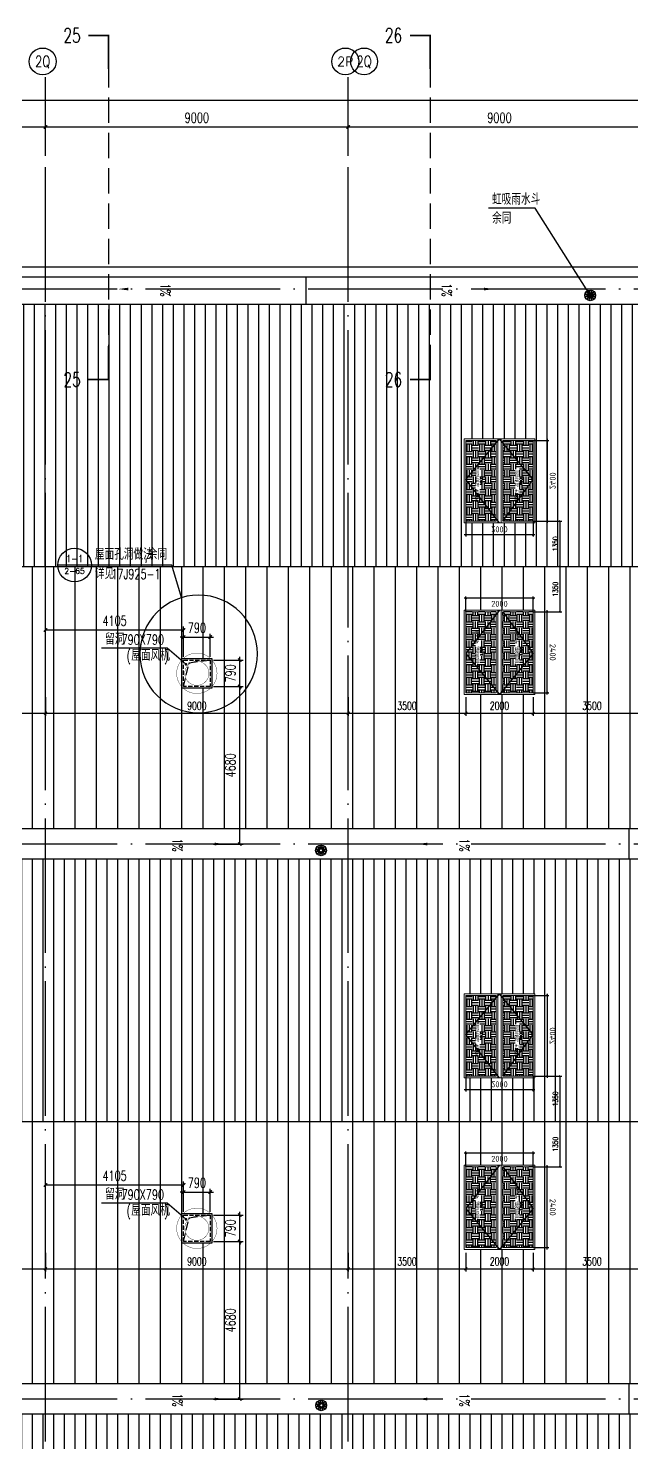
# Model space of a CAD drawing. Extents: x -1313754 to 847533, y 489853 to 941203.
# Drawn here: x 244633 to 262578, y 688271 to 730322 of the extents above; entities that cross this region are included whole.
import ezdxf
from ezdxf.enums import TextEntityAlignment as Align

# ---------------------------------------------------------------- set-up
doc = ezdxf.new("R2010")
doc.units = 0
doc.header["$LTSCALE"] = 1000
doc.header["$MEASUREMENT"] = 0
for name, pattern in [('DASH', [0.35, 0.25, -0.1]), ('DOTE', [2.42, 2, -0.2, 0.02, -0.2]), ('HIDDEN', [9.525, 6.35, -3.175])]:
    doc.linetypes.add(name, pattern=pattern)
doc.layers.get('Defpoints').update_dxf_attribs({"color": 210})
for name, color, linetype in [('A-AXIS-D', 1, 'Continuous'), ('A-AXIS-DOTE', 14, 'DOTE'), ('A-AXIS-DP', 126, 'Continuous'), ('A-AXIS-SYMB', 3, 'Continuous'), ('A-DRAIN', 142, 'Continuous'), ('A-HATCH-2', 251, 'Continuous'), ('A-LIN-V', 9, 'Continuous'), ('A-SFCE', 30, 'Continuous'), ('A-WINDOW', 140, 'Continuous'), ('AS-COLN', 6, 'Continuous'), ('AS-WALL', 40, 'Continuous'), ('AS-结构边线层', 200, 'Continuous'), ('DIM_SYMB', 3, 'Continuous'), ('PUB_TEXT', 7, 'Continuous'), ('SPACE', 7, 'Continuous'), ('SPACE_HATCH', 8, 'Continuous'), ('参考线', 8, 'Continuous'), ('外框', 1, 'HIDDEN'), ('暖通', 7, 'Continuous'), ('虹吸雨水斗', 6, 'Continuous')]:
    doc.layers.add(name, color=color, linetype=linetype)
doc.layers.add('A-加建区域', color=47, linetype='Continuous', plot=False)
doc.layers.add('成型线', color=3, linetype='Continuous', lineweight=18)
doc.styles.add('_TCH_AXIS', font='COMPLEX', dxfattribs={"bigfont": 'GBCBIG'})
doc.styles.add('_TCH_DIM', font='SIMPLEX', dxfattribs={"bigfont": 'GBCBIG'})
doc.styles.add('_TCH_DIM_T3', font='SIMPLEX', dxfattribs={"width": 0.705882, "bigfont": 'GBCBIG'})
doc.styles.add('_TCH_LABEL', font='COMPLEX', dxfattribs={"bigfont": 'GBCBIG'})
doc.styles.add('_TCH_SPACE', font='SIMPLEX', dxfattribs={"height": 5, "bigfont": 'GBCBIG'})
doc.styles.get("Standard").update_dxf_attribs({"font": 'gbenor.shx', "bigfont": 'gbcbig.shx'})
doc.dimstyles.new('_TCH_ARCH&&100', dxfattribs={"dimtxt": 297.5, "dimasz": 100, "dimexe": 100, "dimexo": 100, "dimgap": 126.25, "dimtad": 1, "dimdec": 0, "dimzin": 0, "dimdsep": 46, "dimtxsty": '_TCH_DIM_T3', "dimblk": 'ARCHTICK', "dimcen": 0.09, "dimclrt": 7, "dimazin": 2, "dimtfac": 1, "dimtdec": 0, "dimtix": 1, "dimtmove": 2, "dimatfit": 3, "dimfxl": 0, "dimtolj": 1, "dimtzin": 0, "dimarcsym": 0})
doc.dimstyles.new('_TCH_ARCH&&50', dxfattribs={"dimtxt": 148.75, "dimasz": 50, "dimexe": 50, "dimexo": 50, "dimgap": 63.125, "dimtad": 1, "dimdec": 0, "dimzin": 0, "dimdsep": 46, "dimtxsty": '_TCH_DIM_T3', "dimblk": 'ARCHTICK', "dimcen": 0.09, "dimclrt": 7, "dimazin": 2, "dimtfac": 1, "dimtdec": 0, "dimtix": 1, "dimtmove": 2, "dimatfit": 3, "dimfxl": 0, "dimtolj": 1, "dimtzin": 0, "dimarcsym": 0})
doc.dimstyles.new('_TCH_ARCH&&80', dxfattribs={"dimtxt": 238, "dimasz": 80, "dimexe": 80, "dimexo": 80, "dimgap": 101, "dimtad": 1, "dimdec": 0, "dimzin": 0, "dimdsep": 46, "dimtxsty": '_TCH_DIM_T3', "dimblk": 'ARCHTICK', "dimcen": 0.09, "dimclrt": 7, "dimazin": 2, "dimtfac": 1, "dimtdec": 0, "dimtix": 1, "dimtmove": 2, "dimatfit": 3, "dimfxl": 0, "dimtolj": 1, "dimtzin": 0, "dimarcsym": 0})
pattern_1 = [(90, (-500100, 0), (-317.5, 0), [])]
pattern_2 = [(90, (-500100, 0), (-635, 0), [])]
pattern_3 = [(0, (0, 0), (187.5, 187.5), [187.5, -187.5]), (0, (0, 70.31), (187.5, 187.5), [187.5, -187.5]), (0, (0, 140.62), (187.5, 187.5), [187.5, -187.5]), (90, (23.44, 164.06), (-187.5, 187.5), [187.5, -187.5]), (90, (93.75, 164.06), (-187.5, 187.5), [187.5, -187.5]), (90, (164.06, 164.06), (-187.5, 187.5), [187.5, -187.5])]

# ---------------------------------------------------------------- blocks, each defined once
blk = doc.blocks.new('rrrrrrrrrrrrrrrrrrrrr')
at = {"layer": 'A-HATCH-2'}
h = blk.add_hatch(dxfattribs=at)
h.set_pattern_fill('ANSI31', color=256, scale=200, angle=45)
h.set_pattern_definition([(90, (-494320.1, 120240.46), (-317.5, 2e-14), [])])
h.paths.add_polyline_path([(-266220, 714320), (-133684.3, 714320), (-128454.2, 714320), (-128454.2, 722120), (-263984.6, 722120), (-266514.8, 714320), (-262540, 714320)])
h = blk.add_hatch(dxfattribs=at)
h.set_pattern_fill('ANSI31', color=256, scale=400, angle=45)
h.set_pattern_definition(pattern_2)
h.paths.add_polyline_path([(-266220, 714320), (-133684.3, 714320), (-128454.2, 714320), (-128454.2, 706520), (-269045, 706520), (-266514.8, 714320), (-262540, 714320)])
h = blk.add_hatch(dxfattribs=at)
h.set_pattern_fill('ANSI31', color=256, scale=200, angle=45)
h.set_pattern_definition(pattern_1)
h.paths.add_polyline_path([(-266220, 697820), (-133684.3, 697820), (-128454.2, 697820), (-128454.2, 705620), (-269337, 705620), (-271867.2, 697820), (-262540, 697820)])
h = blk.add_hatch(dxfattribs=at)
h.set_pattern_fill('ANSI31', color=256, scale=400, angle=45)
h.set_pattern_definition(pattern_2)
h.paths.add_polyline_path([(-266220, 697820), (-133684.3, 697820), (-128454.2, 697820), (-128454.2, 690020), (-274397.4, 690020), (-271867.2, 697820), (-262540, 697820)])
h = blk.add_hatch(dxfattribs=at)
h.set_pattern_fill('ANSI31', color=256, scale=200, angle=45)
h.set_pattern_definition(pattern_1)
h.paths.add_polyline_path([(-266220, 681320), (-133684.3, 681320), (-128454.2, 681320), (-128454.2, 689120), (-274689.3, 689120), (-277219.5, 681320), (-262540, 681320)])
at = {"layer": 'A-LIN-V'}
for points in [[(-128454.2, 706520), (-269045, 706520), (-263984.6, 722120), (-128454.2, 722120)], [(-128454.2, 705620), (-269337, 705620), (-274397.4, 690020)], [(-128454.2, 690020), (-274397.4, 690020)], [(-128454.2, 689120), (-274689.3, 689120)]]:
    blk.add_lwpolyline(points, dxfattribs=at)
at = {"layer": 'A-SFCE'}
for points in [[(-285554.2, 654570), (-286154.2, 654570), (-286154.2, 639420), (-128154.2, 639420), (-128154.2, 639420), (-128154.2, 723220), (-264679.1, 723220), (-286154.2, 657017.5), (-286154.2, 656070)], [(-285854.2, 654270), (-285854.2, 639720), (-128454.2, 639720), (-128454.2, 722920), (-264461, 722920), (-285854.2, 656970), (-285854.2, 656370)], [(-267250.7, 714320), (-128454.2, 714320)], [(-272605, 697820), (-128454.2, 697820)]]:
    blk.add_lwpolyline(points, dxfattribs=at)
blk = doc.blocks.new('_ArchTick')
at = {"color": 0, "linetype": 'ByBlock', "const_width": 0.4}
blk.add_lwpolyline([(-0.5, -0.5), (0.5, 0.5)], dxfattribs=at)
blk = doc.blocks.new('44')
at = {"layer": 'A-AXIS-DP', "color": 1}
for p, q in [((280302, 745270), (280302, 747370)), ((277446, 744900), (279946, 744900))]:
    blk.add_line(p, q, dxfattribs=at)
for p, xscale, yscale, zscale, rotation in [((280302, 747320), -50.00000000000003, 50.00000000000003, 50.00000000000001, 270), ((280302, 745320), -50.00000000000001, 50.00000000000001, 50.00000000000001, 90), ((279896, 744900), -50, 50, 50, 180)]:
    blk.add_blockref('_ArchTick', p, dxfattribs=dict(at, xscale=xscale, yscale=yscale, zscale=zscale, rotation=rotation))
at = {"layer": 'A-AXIS-DP', "color": 1, "xscale": -50, "yscale": 50, "zscale": 50}
blk.add_blockref('_ArchTick', (277496, 744900), dxfattribs=at)
at = {"layer": 'A-AXIS-DP', "color": 1, "insert": (278696, 744737), "char_height": 175, "attachment_point": 5, "rotation": 180}
blk.add_mtext('\\A1;2400', dxfattribs=at)
blk.add_wipeout([(277446, 745270), (279946, 745270), (279946, 747370), (277446, 747370)]).dxf.layer = '参考线'
at = {"layer": 'SPACE_HATCH'}
h = blk.add_hatch(dxfattribs=at)
h.set_pattern_fill('土壤', color=1, scale=50, style=0)
h.set_pattern_definition(pattern_3)
h.paths.add_polyline_path([(277496, 746420), (279896, 746420), (279896, 747320), (277496, 747320)])
h.paths.add_polyline_path([(278352, 746904), (279057, 746904), (279057, 747034), (278352, 747034)])
h.paths.add_polyline_path([(278591, 746811), (278817, 746811), (278817, 746895), (278591, 746895)])
h = blk.add_hatch(dxfattribs=at)
h.set_pattern_fill('土壤', color=1, scale=50, style=0)
h.set_pattern_definition(pattern_3)
h.paths.add_polyline_path([(277496, 746220), (279896, 746220), (279896, 745320), (277496, 745320)])
h.paths.add_polyline_path([(278352, 745724), (279057, 745724), (279057, 745854), (278352, 745854)])
h.paths.add_polyline_path([(278591, 745631), (278817, 745631), (278817, 745715), (278591, 745715)])
at = {"layer": 'A-AXIS-DP', "color": 1}
for p, q in [((279906, 747320), (280352, 747320)), ((277496, 745320), (277496, 744850)), ((279896, 745320), (279896, 744850)), ((279906, 745320), (280352, 745320))]:
    blk.add_line(p, q, dxfattribs=at)
at = {"layer": '外框'}
for points in [[(279946, 746320), (278658, 747320), (277446, 746320)], [(279896, 746220), (278658, 745320), (277446, 746320)]]:
    blk.add_lwpolyline(points, dxfattribs=at)
at = {"layer": '成型线'}
for p, q in [((279946, 745270), (279946, 747370)), ((277496, 746420), (279896, 746420)), ((277446, 746370), (279946, 746370)), ((277446, 746270), (279946, 746270)), ((277496, 746220), (279896, 746220))]:
    blk.add_line(p, q, dxfattribs=at)
for points in [[(279946, 745270), (277446, 745270), (277446, 747370), (279946, 747370)], [(277496, 746420), (277496, 747320), (279896, 747320), (279896, 746420)], [(279896, 746220), (279896, 745320), (277496, 745320), (277496, 746220)]]:
    blk.add_lwpolyline(points, dxfattribs=at)
at = {"layer": 'A-AXIS-DP', "color": 1, "insert": (280139, 746320), "char_height": 175, "attachment_point": 5, "rotation": 270}
blk.add_mtext('\\A1;2000', dxfattribs=at)
at = {"layer": 'SPACE', "color": 1, "style": '_TCH_SPACE'}
for p in [(278365, 746930), (278365, 745750)]:
    blk.add_text('自然排烟窗，有效面积', height=96.5, dxfattribs=at).set_placement(p)
at = {"layer": 'SPACE', "color": 1, "style": '_TCH_SPACE', "width": 0.705882}
for s, height, p in [('2.16m', 59.5, (278600, 746828)), ('2', 29.8, (278792, 746863)), ('2.16m', 59.5, (278600, 745648)), ('2', 29.8, (278792, 745683))]:
    blk.add_text(s, height=height, dxfattribs=at).set_placement(p)
blk = doc.blocks.new('*D2266')
at = {"layer": 'A-WINDOW', "color": 0, "lineweight": -2}
for p, q in [((296446, 826270), (296446, 825470)), ((297796, 826270), (297796, 825470)), ((296446, 825520), (297796, 825520))]:
    blk.add_line(p, q, dxfattribs=at)
at = {"layer": 'Defpoints', "color": 0}
for p in [(296446, 826320), (297796, 826320), (297796, 825520)]:
    blk.add_point(p, dxfattribs=at)
at = {"layer": 'A-WINDOW', "color": 0, "lineweight": -2, "xscale": 50, "yscale": 50, "zscale": 50, "rotation": 180}
blk.add_blockref('_ArchTick', (296446, 825520), dxfattribs=at)
at = {"layer": 'A-WINDOW', "color": 0, "lineweight": -2, "xscale": 50, "yscale": 50, "zscale": 50}
blk.add_blockref('_ArchTick', (297796, 825520), dxfattribs=at)
at = {"layer": 'A-WINDOW', "color": 7, "insert": (297121, 825657), "char_height": 148.8, "attachment_point": 5, "style": '_TCH_DIM_T3'}
blk.add_mtext('\\A1;1350', dxfattribs=at)
blk = doc.blocks.new('*D2267')
at = {"layer": 'A-WINDOW', "color": 0, "lineweight": -2}
for p, q in [((297796, 826270), (297796, 825470)), ((299146, 826270), (299146, 825470)), ((297796, 825520), (299146, 825520))]:
    blk.add_line(p, q, dxfattribs=at)
at = {"layer": 'Defpoints', "color": 0}
for p in [(297796, 826320), (299146, 826320), (299146, 825520)]:
    blk.add_point(p, dxfattribs=at)
at = {"layer": 'A-WINDOW', "color": 0, "lineweight": -2, "xscale": 50, "yscale": 50, "zscale": 50, "rotation": 180}
blk.add_blockref('_ArchTick', (297796, 825520), dxfattribs=at)
at = {"layer": 'A-WINDOW', "color": 0, "lineweight": -2, "xscale": 50, "yscale": 50, "zscale": 50}
blk.add_blockref('_ArchTick', (299146, 825520), dxfattribs=at)
at = {"layer": 'A-WINDOW', "color": 7, "insert": (298471, 825657), "char_height": 148.8, "attachment_point": 5, "style": '_TCH_DIM_T3'}
blk.add_mtext('\\A1;1350', dxfattribs=at)
blk = doc.blocks.new('*D2067')
at = {"layer": 'A-AXIS-DP', "color": 0, "lineweight": -2}
for p, q in [((241646, 693920), (241646, 693360)), ((245146, 693920), (245146, 693360)), ((241646, 693440), (245146, 693440))]:
    blk.add_line(p, q, dxfattribs=at)
at = {"layer": 'Defpoints', "color": 0}
for p in [(241646, 694000), (245146, 694000), (245146, 693440)]:
    blk.add_point(p, dxfattribs=at)
at = {"layer": 'A-AXIS-DP', "color": 0, "lineweight": -2, "xscale": 80, "yscale": 80, "zscale": 80, "rotation": 180}
blk.add_blockref('_ArchTick', (241646, 693440), dxfattribs=at)
at = {"layer": 'A-AXIS-DP', "color": 0, "lineweight": -2, "xscale": 80, "yscale": 80, "zscale": 80}
blk.add_blockref('_ArchTick', (245146, 693440), dxfattribs=at)
at = {"layer": 'A-AXIS-DP', "color": 7, "insert": (243396, 693660), "char_height": 238, "attachment_point": 5, "style": '_TCH_DIM_T3'}
blk.add_mtext('\\A1;3500', dxfattribs=at)
blk = doc.blocks.new('*D2068')
at = {"layer": 'A-AXIS-DP', "color": 0, "lineweight": -2}
for p, q in [((245146, 693920), (245146, 693360)), ((254146, 693920), (254146, 693360)), ((245146, 693440), (254146, 693440))]:
    blk.add_line(p, q, dxfattribs=at)
at = {"layer": 'Defpoints', "color": 0}
for p in [(245146, 694000), (254146, 694000), (254146, 693440)]:
    blk.add_point(p, dxfattribs=at)
at = {"layer": 'A-AXIS-DP', "color": 0, "lineweight": -2, "xscale": 80, "yscale": 80, "zscale": 80, "rotation": 180}
blk.add_blockref('_ArchTick', (245146, 693440), dxfattribs=at)
at = {"layer": 'A-AXIS-DP', "color": 0, "lineweight": -2, "xscale": 80, "yscale": 80, "zscale": 80}
blk.add_blockref('_ArchTick', (254146, 693440), dxfattribs=at)
at = {"layer": 'A-AXIS-DP', "color": 7, "insert": (249646, 693660), "char_height": 238, "attachment_point": 5, "style": '_TCH_DIM_T3'}
blk.add_mtext('\\A1;9000', dxfattribs=at)
blk = doc.blocks.new('*D2069')
at = {"layer": 'A-AXIS-DP', "color": 0, "lineweight": -2}
for p, q in [((254146, 693920), (254146, 693360)), ((257646, 693920), (257646, 693360)), ((254146, 693440), (257646, 693440))]:
    blk.add_line(p, q, dxfattribs=at)
at = {"layer": 'Defpoints', "color": 0}
for p in [(254146, 694000), (257646, 694000), (257646, 693440)]:
    blk.add_point(p, dxfattribs=at)
at = {"layer": 'A-AXIS-DP', "color": 0, "lineweight": -2, "xscale": 80, "yscale": 80, "zscale": 80, "rotation": 180}
blk.add_blockref('_ArchTick', (254146, 693440), dxfattribs=at)
at = {"layer": 'A-AXIS-DP', "color": 0, "lineweight": -2, "xscale": 80, "yscale": 80, "zscale": 80}
blk.add_blockref('_ArchTick', (257646, 693440), dxfattribs=at)
at = {"layer": 'A-AXIS-DP', "color": 7, "insert": (255896, 693660), "char_height": 238, "attachment_point": 5, "style": '_TCH_DIM_T3'}
blk.add_mtext('\\A1;3500', dxfattribs=at)
blk = doc.blocks.new('*D2070')
at = {"layer": 'A-AXIS-DP', "color": 0, "lineweight": -2}
for p, q in [((257646, 693920), (257646, 693360)), ((259646, 693920), (259646, 693360)), ((257646, 693440), (259646, 693440))]:
    blk.add_line(p, q, dxfattribs=at)
at = {"layer": 'Defpoints', "color": 0}
for p in [(257646, 694000), (259646, 694000), (259646, 693440)]:
    blk.add_point(p, dxfattribs=at)
at = {"layer": 'A-AXIS-DP', "color": 0, "lineweight": -2, "xscale": 80, "yscale": 80, "zscale": 80, "rotation": 180}
blk.add_blockref('_ArchTick', (257646, 693440), dxfattribs=at)
at = {"layer": 'A-AXIS-DP', "color": 0, "lineweight": -2, "xscale": 80, "yscale": 80, "zscale": 80}
blk.add_blockref('_ArchTick', (259646, 693440), dxfattribs=at)
at = {"layer": 'A-AXIS-DP', "color": 7, "insert": (258646, 693660), "char_height": 238, "attachment_point": 5, "style": '_TCH_DIM_T3'}
blk.add_mtext('\\A1;2000', dxfattribs=at)
blk = doc.blocks.new('*D2071')
at = {"layer": 'A-AXIS-DP', "color": 0, "lineweight": -2}
for p, q in [((259646, 693920), (259646, 693360)), ((263146, 693920), (263146, 693360)), ((259646, 693440), (263146, 693440))]:
    blk.add_line(p, q, dxfattribs=at)
at = {"layer": 'Defpoints', "color": 0}
for p in [(259646, 694000), (263146, 694000), (263146, 693440)]:
    blk.add_point(p, dxfattribs=at)
at = {"layer": 'A-AXIS-DP', "color": 0, "lineweight": -2, "xscale": 80, "yscale": 80, "zscale": 80, "rotation": 180}
blk.add_blockref('_ArchTick', (259646, 693440), dxfattribs=at)
at = {"layer": 'A-AXIS-DP', "color": 0, "lineweight": -2, "xscale": 80, "yscale": 80, "zscale": 80}
blk.add_blockref('_ArchTick', (263146, 693440), dxfattribs=at)
at = {"layer": 'A-AXIS-DP', "color": 7, "insert": (261396, 693660), "char_height": 238, "attachment_point": 5, "style": '_TCH_DIM_T3'}
blk.add_mtext('\\A1;3500', dxfattribs=at)
blk = doc.blocks.new('*D2094')
at = {"layer": 'A-AXIS-DP', "color": 0, "lineweight": -2}
for p, q in [((241646, 710440), (241646, 709880)), ((245146, 710440), (245146, 709880)), ((241646, 709960), (245146, 709960))]:
    blk.add_line(p, q, dxfattribs=at)
at = {"layer": 'Defpoints', "color": 0}
for p in [(241646, 710520), (245146, 710520), (245146, 709960)]:
    blk.add_point(p, dxfattribs=at)
at = {"layer": 'A-AXIS-DP', "color": 0, "lineweight": -2, "xscale": 80, "yscale": 80, "zscale": 80, "rotation": 180}
blk.add_blockref('_ArchTick', (241646, 709960), dxfattribs=at)
at = {"layer": 'A-AXIS-DP', "color": 0, "lineweight": -2, "xscale": 80, "yscale": 80, "zscale": 80}
blk.add_blockref('_ArchTick', (245146, 709960), dxfattribs=at)
at = {"layer": 'A-AXIS-DP', "color": 7, "insert": (243396, 710180), "char_height": 238, "attachment_point": 5, "style": '_TCH_DIM_T3'}
blk.add_mtext('\\A1;3500', dxfattribs=at)
blk = doc.blocks.new('*D2095')
at = {"layer": 'A-AXIS-DP', "color": 0, "lineweight": -2}
for p, q in [((245146, 710440), (245146, 709880)), ((254146, 710440), (254146, 709880)), ((245146, 709960), (254146, 709960))]:
    blk.add_line(p, q, dxfattribs=at)
at = {"layer": 'Defpoints', "color": 0}
for p in [(245146, 710520), (254146, 710520), (254146, 709960)]:
    blk.add_point(p, dxfattribs=at)
at = {"layer": 'A-AXIS-DP', "color": 0, "lineweight": -2, "xscale": 80, "yscale": 80, "zscale": 80, "rotation": 180}
blk.add_blockref('_ArchTick', (245146, 709960), dxfattribs=at)
at = {"layer": 'A-AXIS-DP', "color": 0, "lineweight": -2, "xscale": 80, "yscale": 80, "zscale": 80}
blk.add_blockref('_ArchTick', (254146, 709960), dxfattribs=at)
at = {"layer": 'A-AXIS-DP', "color": 7, "insert": (249646, 710180), "char_height": 238, "attachment_point": 5, "style": '_TCH_DIM_T3'}
blk.add_mtext('\\A1;9000', dxfattribs=at)
blk = doc.blocks.new('*D2096')
at = {"layer": 'A-AXIS-DP', "color": 0, "lineweight": -2}
for p, q in [((254146, 710440), (254146, 709880)), ((257646, 710440), (257646, 709880)), ((254146, 709960), (257646, 709960))]:
    blk.add_line(p, q, dxfattribs=at)
at = {"layer": 'Defpoints', "color": 0}
for p in [(254146, 710520), (257646, 710520), (257646, 709960)]:
    blk.add_point(p, dxfattribs=at)
at = {"layer": 'A-AXIS-DP', "color": 0, "lineweight": -2, "xscale": 80, "yscale": 80, "zscale": 80, "rotation": 180}
blk.add_blockref('_ArchTick', (254146, 709960), dxfattribs=at)
at = {"layer": 'A-AXIS-DP', "color": 0, "lineweight": -2, "xscale": 80, "yscale": 80, "zscale": 80}
blk.add_blockref('_ArchTick', (257646, 709960), dxfattribs=at)
at = {"layer": 'A-AXIS-DP', "color": 7, "insert": (255896, 710180), "char_height": 238, "attachment_point": 5, "style": '_TCH_DIM_T3'}
blk.add_mtext('\\A1;3500', dxfattribs=at)
blk = doc.blocks.new('*D2097')
at = {"layer": 'A-AXIS-DP', "color": 0, "lineweight": -2}
for p, q in [((257646, 710440), (257646, 709880)), ((259646, 710440), (259646, 709880)), ((257646, 709960), (259646, 709960))]:
    blk.add_line(p, q, dxfattribs=at)
at = {"layer": 'Defpoints', "color": 0}
for p in [(257646, 710520), (259646, 710520), (259646, 709960)]:
    blk.add_point(p, dxfattribs=at)
at = {"layer": 'A-AXIS-DP', "color": 0, "lineweight": -2, "xscale": 80, "yscale": 80, "zscale": 80, "rotation": 180}
blk.add_blockref('_ArchTick', (257646, 709960), dxfattribs=at)
at = {"layer": 'A-AXIS-DP', "color": 0, "lineweight": -2, "xscale": 80, "yscale": 80, "zscale": 80}
blk.add_blockref('_ArchTick', (259646, 709960), dxfattribs=at)
at = {"layer": 'A-AXIS-DP', "color": 7, "insert": (258646, 710180), "char_height": 238, "attachment_point": 5, "style": '_TCH_DIM_T3'}
blk.add_mtext('\\A1;2000', dxfattribs=at)
blk = doc.blocks.new('*D2098')
at = {"layer": 'A-AXIS-DP', "color": 0, "lineweight": -2}
for p, q in [((259646, 710440), (259646, 709880)), ((263146, 710440), (263146, 709880)), ((259646, 709960), (263146, 709960))]:
    blk.add_line(p, q, dxfattribs=at)
at = {"layer": 'Defpoints', "color": 0}
for p in [(259646, 710520), (263146, 710520), (263146, 709960)]:
    blk.add_point(p, dxfattribs=at)
at = {"layer": 'A-AXIS-DP', "color": 0, "lineweight": -2, "xscale": 80, "yscale": 80, "zscale": 80, "rotation": 180}
blk.add_blockref('_ArchTick', (259646, 709960), dxfattribs=at)
at = {"layer": 'A-AXIS-DP', "color": 0, "lineweight": -2, "xscale": 80, "yscale": 80, "zscale": 80}
blk.add_blockref('_ArchTick', (263146, 709960), dxfattribs=at)
at = {"layer": 'A-AXIS-DP', "color": 7, "insert": (261396, 710180), "char_height": 238, "attachment_point": 5, "style": '_TCH_DIM_T3'}
blk.add_mtext('\\A1;3500', dxfattribs=at)
blk = doc.blocks.new('*D1388')
at = {"layer": 'A-AXIS-D', "color": 0, "lineweight": -2}
for p, q in [((-43118, -78290), (-43118, -77330)), ((-34118, -78290), (-34118, -77330)), ((-43118, -77430), (-34118, -77430))]:
    blk.add_line(p, q, dxfattribs=at)
at = {"layer": 'Defpoints', "color": 0}
for p in [(-34118, -77430), (-43118, -78390), (-34118, -78390)]:
    blk.add_point(p, dxfattribs=at)
at = {"layer": 'A-AXIS-D', "color": 0, "lineweight": -2, "xscale": 100, "yscale": 100, "zscale": 100, "rotation": 180}
blk.add_blockref('_ArchTick', (-43118, -77430), dxfattribs=at)
at = {"layer": 'A-AXIS-D', "color": 0, "lineweight": -2, "xscale": 100, "yscale": 100, "zscale": 100}
blk.add_blockref('_ArchTick', (-34118, -77430), dxfattribs=at)
at = {"layer": 'A-AXIS-D', "color": 7, "insert": (-38618, -77155), "char_height": 297.5, "attachment_point": 5, "style": '_TCH_DIM_T3'}
blk.add_mtext('\\A1;9000', dxfattribs=at)
blk = doc.blocks.new('*D1389')
at = {"layer": 'A-AXIS-D', "color": 0, "lineweight": -2}
for p, q in [((-34118, -78290), (-34118, -77330)), ((-25118, -78290), (-25118, -77330)), ((-34118, -77430), (-25118, -77430))]:
    blk.add_line(p, q, dxfattribs=at)
at = {"layer": 'Defpoints', "color": 0}
for p in [(-25118, -77430), (-34118, -78390), (-25118, -78390)]:
    blk.add_point(p, dxfattribs=at)
at = {"layer": 'A-AXIS-D', "color": 0, "lineweight": -2, "xscale": 100, "yscale": 100, "zscale": 100, "rotation": 180}
blk.add_blockref('_ArchTick', (-34118, -77430), dxfattribs=at)
at = {"layer": 'A-AXIS-D', "color": 0, "lineweight": -2, "xscale": 100, "yscale": 100, "zscale": 100}
blk.add_blockref('_ArchTick', (-25118, -77430), dxfattribs=at)
at = {"layer": 'A-AXIS-D', "color": 7, "insert": (-29618, -77155), "char_height": 297.5, "attachment_point": 5, "style": '_TCH_DIM_T3'}
blk.add_mtext('\\A1;9000', dxfattribs=at)
blk = doc.blocks.new('*D1390')
at = {"layer": 'A-AXIS-D', "color": 0, "lineweight": -2}
for p, q in [((-25118, -78290), (-25118, -77330)), ((-16118, -78290), (-16118, -77330)), ((-25118, -77430), (-16118, -77430))]:
    blk.add_line(p, q, dxfattribs=at)
at = {"layer": 'Defpoints', "color": 0}
for p in [(-16118, -77430), (-25118, -78390), (-16118, -78390)]:
    blk.add_point(p, dxfattribs=at)
at = {"layer": 'A-AXIS-D', "color": 0, "lineweight": -2, "xscale": 100, "yscale": 100, "zscale": 100, "rotation": 180}
blk.add_blockref('_ArchTick', (-25118, -77430), dxfattribs=at)
at = {"layer": 'A-AXIS-D', "color": 0, "lineweight": -2, "xscale": 100, "yscale": 100, "zscale": 100}
blk.add_blockref('_ArchTick', (-16118, -77430), dxfattribs=at)
at = {"layer": 'A-AXIS-D', "color": 7, "insert": (-20618, -77155), "char_height": 297.5, "attachment_point": 5, "style": '_TCH_DIM_T3'}
blk.add_mtext('\\A1;9000', dxfattribs=at)
blk = doc.blocks.new('*D1404')
at = {"layer": 'A-AXIS-D', "color": 0, "lineweight": -2}
for p, q in [((-65318, -78190), (-65318, -76530)), ((92682, -78190), (92682, -76530)), ((-65318, -76630), (92682, -76630))]:
    blk.add_line(p, q, dxfattribs=at)
at = {"layer": 'Defpoints', "color": 0}
for p in [(92682, -76630), (-65318, -78290), (92682, -78290)]:
    blk.add_point(p, dxfattribs=at)
at = {"layer": 'A-AXIS-D', "color": 0, "lineweight": -2, "xscale": 100, "yscale": 100, "zscale": 100, "rotation": 180}
blk.add_blockref('_ArchTick', (-65318, -76630), dxfattribs=at)
at = {"layer": 'A-AXIS-D', "color": 0, "lineweight": -2, "xscale": 100, "yscale": 100, "zscale": 100}
blk.add_blockref('_ArchTick', (92682, -76630), dxfattribs=at)
at = {"layer": 'A-AXIS-D', "color": 7, "insert": (13682, -76355), "char_height": 297.5, "attachment_point": 5, "style": '_TCH_DIM_T3'}
blk.add_mtext('\\A1;158000', dxfattribs=at)
blk = doc.blocks.new('*D138')
at = {"layer": 'A-AXIS-DP', "color": 0, "lineweight": -2}
for p, q in [((-1274, 395), (-1274, 495)), ((-495, 395), (-1374, 395)), ((-1274, 395), (-1274, -395)), ((-495, -395), (-1374, -395)), ((-1274, -395), (-1274, -495))]:
    blk.add_line(p, q, dxfattribs=at)
at = {"layer": 'Defpoints', "color": 0}
for p in [(-395, 395), (-1274, -395), (-395, -395)]:
    blk.add_point(p, dxfattribs=at)
at = {"layer": 'A-AXIS-DP', "color": 0, "lineweight": -2, "xscale": 100, "yscale": 100, "zscale": 100}
for p, rotation in [((-1274, 395), 270), ((-1274, -395), 90)]:
    blk.add_blockref('_ArchTick', p, dxfattribs=dict(at, rotation=rotation))
at = {"layer": 'A-AXIS-DP', "color": 7, "insert": (-999, 0), "char_height": 297.5, "attachment_point": 5, "rotation": 270, "style": '_TCH_DIM_T3'}
blk.add_mtext('\\A1;790', dxfattribs=at)
blk = doc.blocks.new('*D139')
at = {"layer": 'A-AXIS-DP', "color": 0, "lineweight": -2}
for p, q in [((-395, -495), (-395, -1178)), ((395, -495), (395, -1178)), ((-395, -1078), (-495, -1078)), ((395, -1078), (-395, -1078)), ((395, -1078), (495, -1078))]:
    blk.add_line(p, q, dxfattribs=at)
at = {"layer": 'Defpoints', "color": 0}
for p in [(-395, -395), (395, -395), (-395, -1078)]:
    blk.add_point(p, dxfattribs=at)
at = {"layer": 'A-AXIS-DP', "color": 0, "lineweight": -2, "xscale": 100, "yscale": 100, "zscale": 100}
blk.add_blockref('_ArchTick', (-395, -1078), dxfattribs=at)
at = {"layer": 'A-AXIS-DP', "color": 0, "lineweight": -2, "xscale": 100, "yscale": 100, "zscale": 100, "rotation": 180}
blk.add_blockref('_ArchTick', (395, -1078), dxfattribs=at)
at = {"layer": 'A-AXIS-DP', "color": 7, "insert": (0, -1353), "char_height": 297.5, "attachment_point": 5, "rotation": 180, "style": '_TCH_DIM_T3'}
blk.add_mtext('\\A1;790', dxfattribs=at)
blk = doc.blocks.new('*D2386')
at = {"layer": 'A-AXIS-DP', "color": 0, "lineweight": -2}
for p, q in [((245146, 711640), (245146, 712535)), ((245146, 712435), (249251, 712435)), ((249251, 711640), (249251, 712535))]:
    blk.add_line(p, q, dxfattribs=at)
at = {"layer": 'Defpoints', "color": 0}
for p in [(249251, 712435), (245146, 711540), (249251, 711540)]:
    blk.add_point(p, dxfattribs=at)
at = {"layer": 'A-AXIS-DP', "color": 0, "lineweight": -2, "xscale": 100, "yscale": 100, "zscale": 100, "rotation": 180}
blk.add_blockref('_ArchTick', (245146, 712435), dxfattribs=at)
at = {"layer": 'A-AXIS-DP', "color": 0, "lineweight": -2, "xscale": 100, "yscale": 100, "zscale": 100}
blk.add_blockref('_ArchTick', (249251, 712435), dxfattribs=at)
at = {"layer": 'A-AXIS-DP', "color": 7, "insert": (247198, 712710), "char_height": 297.5, "attachment_point": 5, "style": '_TCH_DIM_T3'}
blk.add_mtext('\\A1;4105', dxfattribs=at)
blk = doc.blocks.new('*D2433')
at = {"layer": 'A-AXIS-DP', "color": 0, "lineweight": -2}
for p, q in [((250141, 710750), (251020, 710750)), ((250920, 706070), (250920, 710750)), ((250141, 706070), (251020, 706070))]:
    blk.add_line(p, q, dxfattribs=at)
at = {"layer": 'Defpoints', "color": 0}
for p in [(250041, 710750), (250920, 710750), (250041, 706070)]:
    blk.add_point(p, dxfattribs=at)
at = {"layer": 'A-AXIS-DP', "color": 0, "lineweight": -2, "xscale": 100, "yscale": 100, "zscale": 100}
for p, rotation in [((250920, 710750), 90), ((250920, 706070), 270)]:
    blk.add_blockref('_ArchTick', p, dxfattribs=dict(at, rotation=rotation))
at = {"layer": 'A-AXIS-DP', "color": 7, "insert": (250645, 708410), "char_height": 297.5, "attachment_point": 5, "rotation": 90, "style": '_TCH_DIM_T3'}
blk.add_mtext('\\A1;4680', dxfattribs=at)
blk = doc.blocks.new('*D2441')
at = {"layer": 'A-AXIS-DP', "color": 0, "lineweight": -2}
for p, q in [((245146, 695140), (245146, 696035)), ((249251, 695140), (249251, 696035)), ((245146, 695935), (249251, 695935))]:
    blk.add_line(p, q, dxfattribs=at)
at = {"layer": 'Defpoints', "color": 0}
for p in [(249251, 695935), (245146, 695040), (249251, 695040)]:
    blk.add_point(p, dxfattribs=at)
at = {"layer": 'A-AXIS-DP', "color": 0, "lineweight": -2, "xscale": 100, "yscale": 100, "zscale": 100, "rotation": 180}
blk.add_blockref('_ArchTick', (245146, 695935), dxfattribs=at)
at = {"layer": 'A-AXIS-DP', "color": 0, "lineweight": -2, "xscale": 100, "yscale": 100, "zscale": 100}
blk.add_blockref('_ArchTick', (249251, 695935), dxfattribs=at)
at = {"layer": 'A-AXIS-DP', "color": 7, "insert": (247198, 696210), "char_height": 297.5, "attachment_point": 5, "style": '_TCH_DIM_T3'}
blk.add_mtext('\\A1;4105', dxfattribs=at)
blk = doc.blocks.new('*D2447')
at = {"layer": 'A-AXIS-DP', "color": 0, "lineweight": -2}
for p, q in [((250141, 694250), (251020, 694250)), ((250920, 689570), (250920, 694250)), ((250141, 689570), (251020, 689570))]:
    blk.add_line(p, q, dxfattribs=at)
at = {"layer": 'Defpoints', "color": 0}
for p in [(250041, 694250), (250920, 694250), (250041, 689570)]:
    blk.add_point(p, dxfattribs=at)
at = {"layer": 'A-AXIS-DP', "color": 0, "lineweight": -2, "xscale": 100, "yscale": 100, "zscale": 100}
for p, rotation in [((250920, 694250), 90), ((250920, 689570), 270)]:
    blk.add_blockref('_ArchTick', p, dxfattribs=dict(at, rotation=rotation))
at = {"layer": 'A-AXIS-DP', "color": 7, "insert": (250645, 691910), "char_height": 297.5, "attachment_point": 5, "rotation": 90, "style": '_TCH_DIM_T3'}
blk.add_mtext('\\A1;4680', dxfattribs=at)
blk = doc.blocks.new('“奔腾”虹吸雨水斗')
at = {"layer": '虹吸雨水斗', "lineweight": 25}
for p, q in [((947048, 86793), (947066, 86707)), ((947082, 86711), (947055, 86795)), ((947125, 86795), (947098, 86711)), ((947114, 86707), (947132, 86793)), ((946944, 86685), (947028, 86658)), ((947028, 86641), (946944, 86614)), ((947032, 86673), (946946, 86692)), ((946946, 86607), (947032, 86625)), ((946982, 86753), (947040, 86688)), ((947040, 86611), (946982, 86546)), ((947052, 86699), (946987, 86758)), ((946987, 86541), (947052, 86600)), ((947066, 86592), (947048, 86506)), ((947055, 86504), (947082, 86587)), ((947098, 86587), (947125, 86504)), ((947132, 86506), (947114, 86592)), ((947194, 86758), (947128, 86699)), ((947128, 86600), (947194, 86541)), ((947140, 86688), (947199, 86753)), ((947199, 86546), (947140, 86611)), ((947234, 86692), (947148, 86673)), ((947148, 86625), (947234, 86607)), ((947152, 86658), (947236, 86685)), ((947236, 86614), (947152, 86641))]:
    blk.add_line(p, q, dxfattribs=at)
for radius in [150, 47.6]:
    blk.add_circle((947090, 86649), radius, dxfattribs=at)
for centre, start, end in [((947025, 86649), 291.6382, 68.3675), ((947034, 86682), 261.6382, 38.3675), ((947034, 86617), 321.6382, 98.3675), ((947057, 86706), 231.6382, 8.3675), ((947057, 86593), 351.6382, 128.3675), ((947090, 86715), 201.6382, 338.3675), ((947090, 86584), 21.6382, 158.3675), ((947123, 86706), 171.6382, 308.3675), ((947123, 86593), 51.6382, 188.3675), ((947147, 86682), 141.6382, 278.3675), ((947147, 86617), 81.6382, 218.3675), ((947155, 86649), 111.6382, 248.3675)]:
    blk.add_arc(centre, 8.82, start, end, dxfattribs=at)
blk = doc.blocks.new('w4234233')
at = {"layer": 'A-AXIS-SYMB'}
for points in [[(355546, 826830, 0, 0, 0), (355546, 825680, 0, 80, 0), (355546, 825980, 0, 0, 0)], [(355546, 818810, 0, 0, 0), (355546, 819960, 0, 80, 0), (355546, 819660, 0, 0, 0)]]:
    blk.add_lwpolyline(points, format="xyseb", dxfattribs=at)
at = {"layer": 'PUB_TEXT', "style": '_TCH_DIM', "width": 0.705882}
for p in [(355376, 826935), (355376, 818407)]:
    blk.add_text('1%%%', height=297.5, dxfattribs=at).set_placement(p)
blk = doc.blocks.new('21321423')
at = {"layer": 'A-AXIS-SYMB'}
for p, q in [((259710, 724970), (258320, 724970)), ((261340, 722390), (259710, 724970))]:
    blk.add_line(p, q, dxfattribs=at)
at = {"layer": 'A-AXIS-SYMB', "const_width": 40}
blk.add_lwpolyline([(261351, 722373, 1), (261329, 722407, 1)], format="xyb", close=True, dxfattribs=at)
at = {"layer": 'A-DRAIN'}
for p, q in [((252897, 722120), (252897, 722920)), ((262496, 706520), (262496, 705620)), ((262496, 690020), (262496, 689120))]:
    blk.add_line(p, q, dxfattribs=at)
at = {"layer": 'A-加建区域', "rotation": 270}
for p in [(-578374, 1078116), (-561474, 1078116), (-569481, 1061616), (-569481, 1045116)]:
    blk.add_blockref('w4234233', p, dxfattribs=at)
at = {"layer": '虹吸雨水斗', "xscale": 1.061320754715, "yscale": 1.061320754715, "zscale": 1.061320754715}
for p in [(-743821, 630419), (-751828, 613919), (-751821, 597419)]:
    blk.add_blockref('“奔腾”虹吸雨水斗', p, dxfattribs=at)
at = {"layer": 'PUB_TEXT', "style": '_TCH_DIM'}
for s, p in [('虹吸雨水斗', (258425, 725075)), ('余同', (258425, 724515))]:
    blk.add_text(s, height=337.6, dxfattribs=at).set_placement(p)
blk = doc.blocks.new('eeee')
at = {"layer": 'A-LIN-V'}
blk.add_blockref('44', (16550, 81000), dxfattribs=at)
at = {"layer": 'A-LIN-V', "xscale": -0.9999999999999998}
blk.add_blockref('44', (579041.6, 81000), dxfattribs=at)
at = {"layer": 'A-WINDOW', "color": 1}
for p1, p2, picture, middle in [((296445.9, 826320), (297795.8, 826320), '*D2266', (297120.8, 825657.5)), ((297795.8, 826320), (299145.8, 826320), '*D2267', (298470.8, 825657.5))]:
    dim = blk.add_aligned_dim(p1=p1, p2=p2, distance=-800, dimstyle='_TCH_ARCH&&50', dxfattribs=at)
    dim.commit()
    dim.dimension.update_dxf_attribs({"geometry": picture, "text_midpoint": middle})
blk = doc.blocks.new('423432432222')
at = {"layer": 'A-WINDOW', "rotation": 90}
blk.add_blockref('eeee', (1193916, 416524), dxfattribs=at)
blk = doc.blocks.new('242343243')
at = {"layer": 'A-WINDOW'}
for p in [(-107950, 0), (-107950, -16500)]:
    blk.add_blockref('423432432222', p, dxfattribs=at)
at = {"layer": 'A-AXIS-DP'}
for p1, p2, picture, middle in [((241645.9, 710520), (245145.8, 710520), '*D2094', (243395.9, 710180)), ((245145.8, 710520), (254145.8, 710520), '*D2095', (249645.8, 710180)), ((241645.9, 694000), (245145.8, 694000), '*D2067', (243395.9, 693660)), ((245145.8, 694000), (254145.8, 694000), '*D2068', (249645.8, 693660))]:
    dim = blk.add_aligned_dim(p1=p1, p2=p2, distance=-560, dimstyle='_TCH_ARCH&&80', dxfattribs=at)
    dim.commit()
    dim.dimension.update_dxf_attribs({"geometry": picture, "text_midpoint": middle})
for p1, p2, picture, middle in [((254145.8, 710520), (257645.9, 710520), '*D2096', (255895.9, 710180)), ((257645.9, 710520), (259645.9, 710520), '*D2097', (258645.9, 710180)), ((259645.9, 710520), (263145.8, 710520), '*D2098', (261395.9, 710180)), ((254145.8, 694000), (257645.9, 694000), '*D2069', (255895.9, 693660)), ((257645.9, 694000), (259645.9, 694000), '*D2070', (258645.9, 693660)), ((259645.9, 694000), (263145.8, 694000), '*D2071', (261395.9, 693660))]:
    dim = blk.add_aligned_dim(p1=p1, p2=p2, distance=-560, dimstyle='_TCH_ARCH&&80', dxfattribs=at)
    dim.commit()
    dim.dimension.update_dxf_attribs({"geometry": picture, "text_midpoint": middle})
blk = doc.blocks.new('dote')
at = {"layer": 'A-AXIS-D'}
for centre in [(-34202.7, -75483.9), (-25202.7, -75483.9), (-24642.7, -75483.9)]:
    blk.add_circle(centre, 400, dxfattribs=at)
at = {"layer": 'A-AXIS-DOTE', "ltscale": 2}
for p, q in [((-34117.8, -169748.9), (-34117.8, -75950)), ((-25117.8, -169748.9), (-25117.8, -75950)), ((98696.4, -82250), (-75513.6, -82250)), ((98696.4, -98750), (-75513.6, -98750)), ((98696.4, -115250), (-75513.6, -115250))]:
    blk.add_line(p, q, dxfattribs=at)
at = {"layer": 'DIM_SYMB', "linetype": 'DASH', "ltscale": 3}
for p, q in [((-32243.6, -75510), (-32243.6, -84140)), ((-22683.6, -75510), (-22683.6, -84140))]:
    blk.add_line(p, q, dxfattribs=at)
at = {"layer": 'DIM_SYMB', "const_width": 50}
for points in [[(-32843.6, -74710), (-32243.6, -74710), (-32243.6, -75710)], [(-23283.6, -74710), (-22683.6, -74710), (-22683.6, -75710)], [(-32243.6, -83940), (-32243.6, -84940), (-32843.6, -84940)], [(-22683.6, -83940), (-22683.6, -84940), (-23283.6, -84940)]]:
    blk.add_lwpolyline(points, dxfattribs=at)
at = {"layer": 'PUB_TEXT', "style": '_TCH_LABEL', "width": 0.705882}
for s, p in [('25', (-33586.5, -74922.5)), ('26', (-24026.5, -74922.5)), ('25', (-33586.5, -85152.5)), ('26', (-24026.5, -85152.5))]:
    blk.add_text(s, height=425, dxfattribs=at).set_placement(p)
at = {"layer": 'PUB_TEXT', "style": '_TCH_AXIS', "width": 0.807692}
for p, p2 in [((-34429.7, -75647.8), (-33975.7, -75647.8)), ((-24869.7, -75647.8), (-24415.7, -75647.8))]:
    blk.add_text('2Q', height=327.87, dxfattribs=at).set_placement(p, p2, align=Align.FIT)
at = {"layer": 'PUB_TEXT', "style": '_TCH_AXIS'}
blk.add_text('2P', height=276.42, dxfattribs=at).set_placement((-25446.2, -75622.1), (-24959.2, -75622.1), align=Align.FIT)
at = {"layer": 'A-AXIS-D'}
for base, p1, p2, picture, middle in [((92682.2, -76630), (-65317.8, -78290), (92682.2, -78290), '*D1404', (13682.2, -76355)), ((-34117.8, -77430), (-43117.8, -78390), (-34117.8, -78390), '*D1388', (-38617.8, -77155)), ((-25117.8, -77430), (-34117.8, -78390), (-25117.8, -78390), '*D1389', (-29617.8, -77155)), ((-16117.8, -77430), (-25117.8, -78390), (-16117.8, -78390), '*D1390', (-20617.8, -77155))]:
    dim = blk.add_linear_dim(base=base, p1=p1, p2=p2, angle=0, dimstyle='_TCH_ARCH&&100', override={"dimgap": 0}, dxfattribs=at)
    dim.commit()
    dim.dimension.update_dxf_attribs({"geometry": picture, "text_midpoint": middle, "dimtype": 161})
blk = doc.blocks.new('fengji')
at = {"layer": 'DIM_SYMB'}
blk.add_line((884.2, -747.9), (2834.2, -747.9), dxfattribs=at)
at = {"layer": 'DIM_SYMB', "color": 7, "style": '_TCH_DIM', "width": 0.705882}
for s, p in [(')', (967.7, -372.9)), ('(', (2090.7, -372.9)), ('790X790', (2237.7, -852.9))]:
    blk.add_text(s, height=297.5, rotation=180, dxfattribs=at).set_placement(p)
at = {"layer": 'DIM_SYMB', "color": 7, "style": '_TCH_DIM'}
for s, p in [('屋面风机', (1950.7, -372.9)), ('留洞', (2729.2, -852.9))]:
    blk.add_text(s, height=337.59, rotation=180, dxfattribs=at).set_placement(p)
blk.add_wipeout([(-445, 445), (445, 445), (445, -445), (-445, -445)]).dxf.layer = '参考线'
at = {"layer": 'A-HATCH-2', "const_width": 10}
for points in [[(0, -600.2, -1), (0, 600.2, -1)], [(0, -600.2, 1), (0, 600.2, 1)]]:
    blk.add_lwpolyline(points, format="xyb", dxfattribs=at)
at = {"layer": 'A-HATCH-2', "linetype": 'DASH', "const_width": 10}
for points in [[(0, -358.3, -1), (0, 358.3, -1)], [(0, -358.3, 1), (0, 358.3, 1)]]:
    blk.add_lwpolyline(points, format="xyb", dxfattribs=at)
at = {"layer": 'AS-COLN', "ltscale": 0.5}
blk.add_lwpolyline([(-445, 445), (445, 445), (445, -445), (-445, -445)], close=True, dxfattribs=at)
at = {"layer": 'AS-COLN', "linetype": 'DASH', "ltscale": 0.5}
blk.add_lwpolyline([(-395, 395), (395, 395), (395, -395), (-395, -395)], close=True, dxfattribs=at)
at = {"layer": 'AS-结构边线层', "linetype": 'DASH'}
blk.add_lwpolyline([(395, 395), (225.4, -315), (-395, -395)], dxfattribs=at)
at = {"layer": 'DIM_SYMB'}
blk.add_line((324.2, -267.9), (884.2, -747.9), dxfattribs=at)
at = {"layer": 'DIM_SYMB', "const_width": 40}
blk.add_lwpolyline([(310.3, -253.5, -1), (338.1, -282.3, -1)], format="xyb", close=True, dxfattribs=at)
at = {"layer": 'A-AXIS-DP'}
for p1, distance, picture, middle in [((-395, 395), -879.2, '*D138', (-999.2, 0)), ((395, -395), 682.9, '*D139', (0, -1352.9))]:
    dim = blk.add_aligned_dim(p1=p1, p2=(-395, -395), distance=distance, dimstyle='_TCH_ARCH&&100', dxfattribs=at)
    dim.commit()
    dim.dimension.update_dxf_attribs({"geometry": picture, "text_midpoint": middle})
blk = doc.blocks.new('2312321321')
at = {"layer": '暖通', "rotation": 180}
for p in [(249645.8, 711145), (249645.8, 694645)]:
    blk.add_blockref('fengji', p, dxfattribs=at)
at = {"layer": 'A-AXIS-DP'}
for p1, p2, distance, picture, middle in [((245145.8, 711540), (249250.8, 711540), 895, '*D2386', (247198.3, 712710)), ((250040.8, 706070), (250040.8, 710750), -879.2, '*D2433', (250645, 708410)), ((245145.8, 695040), (249250.8, 695040), 895, '*D2441', (247198.3, 696210)), ((250040.8, 689570), (250040.8, 694250), -879.2, '*D2447', (250645, 691910))]:
    dim = blk.add_aligned_dim(p1=p1, p2=p2, distance=distance, dimstyle='_TCH_ARCH&&100', dxfattribs=at)
    dim.commit()
    dim.dimension.update_dxf_attribs({"geometry": picture, "text_midpoint": middle})

msp = doc.modelspace()

# ---------------------------------------------------------------- block references
msp.add_blockref('rrrrrrrrrrrrrrrrrrrrr', (500100, 0))

# ---------------------------------------------------------------- next in the draw order: block references
at = {"layer": 'A-WINDOW'}
msp.add_blockref('242343243', (0, 0), dxfattribs=at)

# ---------------------------------------------------------------- next in the draw order: block references
at = {"layer": 'AS-WALL'}
msp.add_blockref('dote', (279263.6, 804820), dxfattribs=at)

# ---------------------------------------------------------------- next in the draw order: block references
at = {"layer": '暖通', "color": 7}
msp.add_blockref('2312321321', (0, 0), dxfattribs=at)

# ---------------------------------------------------------------- next in the draw order: linework, layer by layer
at = {"layer": 'A-AXIS-SYMB'}
for p, q in [((246509.5, 714362.2), (245509.5, 714362.2)), ((248899.5, 714362.2), (246509.5, 714362.2)), ((249192.3, 713396), (248899.5, 714362.2))]:
    msp.add_line(p, q, dxfattribs=at)
msp.add_lwpolyline([(251448.4, 711722.2, 1), (247950.6, 711722.2, 1)], format="xyb", close=True, dxfattribs=at)
msp.add_circle((246009.5, 714362.2), 500, dxfattribs=at)

# ---------------------------------------------------------------- next in the draw order: block references
at = {"layer": '虹吸雨水斗', "linetype": 'Continuous'}
msp.add_blockref('21321423', (0, 0), dxfattribs=at)

# ---------------------------------------------------------------- next in the draw order: texts
at = {"layer": 'PUB_TEXT', "style": '_TCH_DIM'}
for s, p in [('屋面孔洞做法', (246614.5, 714523.9)), ('余同', (248189, 714523.9)), ('详见', (246614.5, 713948.2))]:
    msp.add_text(s, height=337.59, dxfattribs=at).set_placement(p)
at = {"layer": 'PUB_TEXT', "style": '_TCH_LABEL'}
for s, height, p, p2 in [('1-1', 215.93, (245752.4, 714447.4), (246266.6, 714447.4)), ('2-65', 159.12, (245706.4, 714107.7), (246312.6, 714107.7))]:
    msp.add_text(s, height=height, dxfattribs=at).set_placement(p, p2, align=Align.FIT)
at = {"layer": 'PUB_TEXT', "style": '_TCH_DIM', "width": 0.705882}
for s, p in [(',', (248089, 714523.9)), ('17J925-1', (247106, 713948.2))]:
    msp.add_text(s, height=297.5, dxfattribs=at).set_placement(p)

doc.saveas('drawing.dxf')
